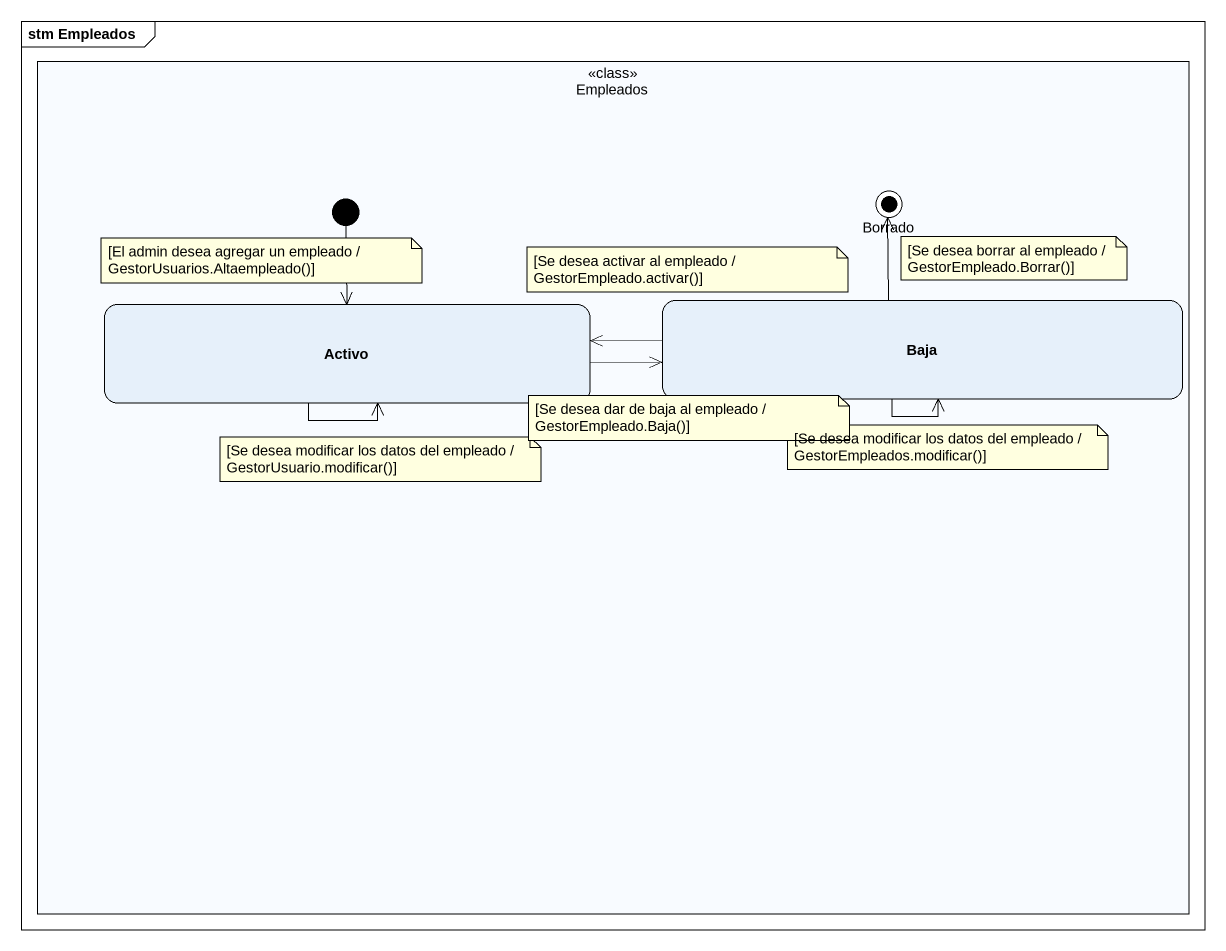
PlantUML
@startuml
mainframe stm Empleados
hide empty description
state Empleados <<class>> {
  state Borrado <<end>>
  state Activo
  state Baja
  [*] --> Activo
}
Activo --> Activo
Activo -right-> Baja
Baja -up-> Borrado
Baja -left-> Activo
Baja --> Baja
note as N1
  [El admin desea agregar un empleado / GestorUsuarios.Altaempleado()]
end note
note as N2
  [Se desea activar al empleado / GestorEmpleado.activar()]
end note
note as N3
  [Se desea borrar al empleado / GestorEmpleado.Borrar()]
end note
note as N4
  [Se desea modificar los datos del empleado / GestorUsuario.modificar()]
end note
note as N5
  [Se desea dar de baja al empleado / GestorEmpleado.Baja()]
end note
note as N6
  [Se desea modificar los datos del empleado / GestorEmpleados.modificar()]
end note
@enduml
